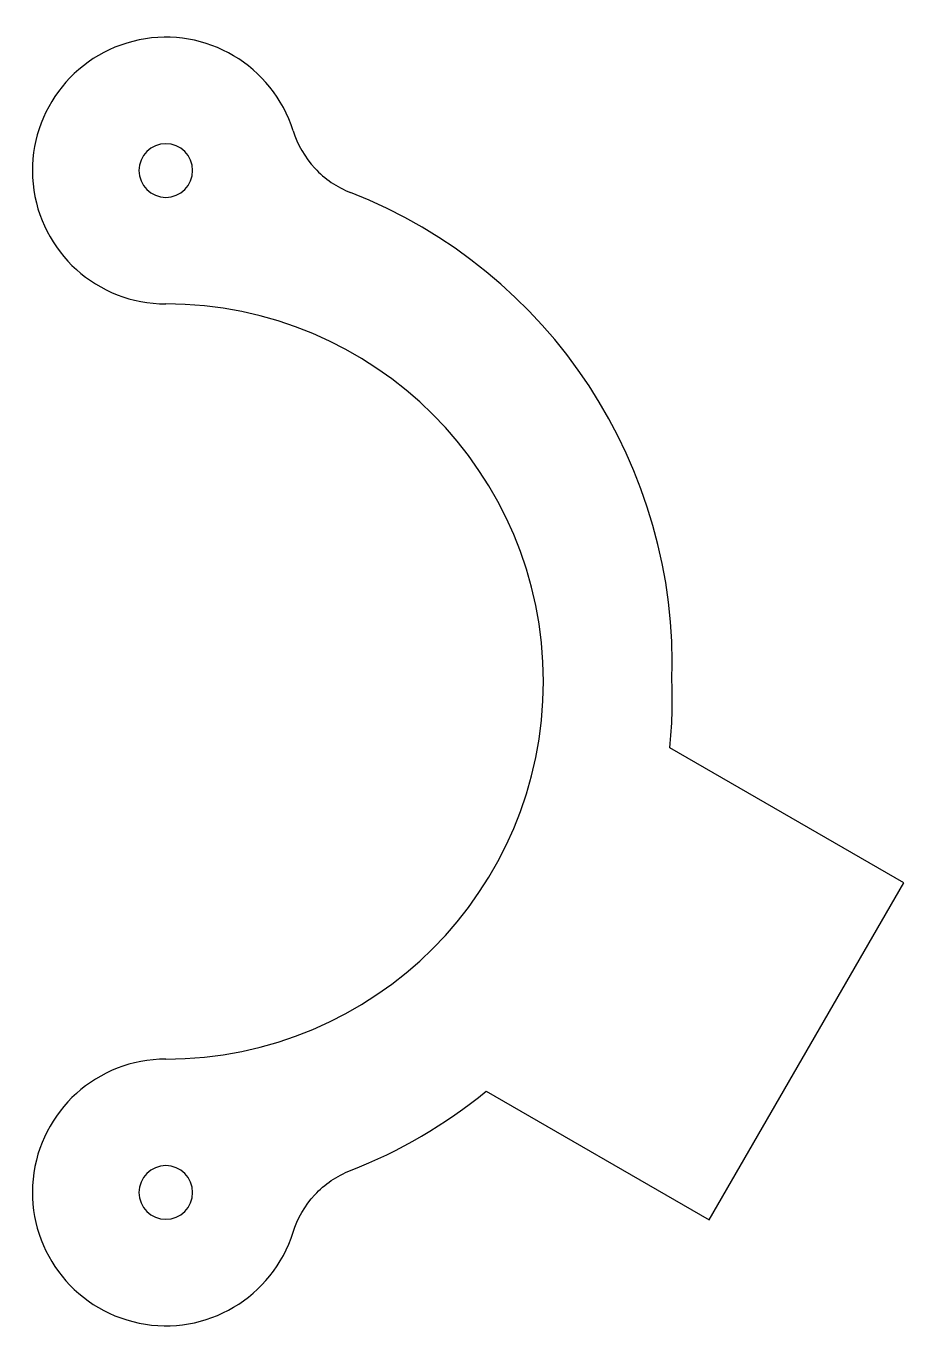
# Model space of a CAD drawing. Extents: x -9.1 to 48.1, y -42.8 to 42.8.
import ezdxf

# ---------------------------------------------------------------- set-up
doc = ezdxf.new("R2010")
doc.units = 0
doc.layers.add('Shape2DView', color=7, linetype='CONTINUOUS')

msp = doc.modelspace()

# ---------------------------------------------------------------- linework, layer by layer
at = {"layer": 'Shape2DView'}
for p, q in [((48.144, -13.132), (32.887, -4.322)), ((35.444, -35.129), (48.144, -13.132)), ((20.902, -26.732), (35.444, -35.129))]:
    msp.add_line(p, q, dxfattribs=at)
for centre, major_axis, start_param, end_param in [((0, 33.337), (0, -8.7), 1.87331, 0), ((0, 33.337), (0, -1.75), 0, 6.28318), ((0, 1.144), (0, -33.04), 1.53615, 2.76826), ((0, 0), (0, -24.638), 1.5708, 3.14159), ((0, -1.144), (0, 33.04), -1.66713, -1.53615), ((0, 0), (0, 24.638), -3.14159, -1.5708), ((0, -33.337), (0, 8.7), -6.28319, -1.87331), ((0, -1.144), (0, 33.04), -2.76826, -2.45665), ((0, -33.337), (0, -1.75), 0, 6.28318)]:
    msp.add_ellipse(centre, major_axis=major_axis, ratio=1, start_param=start_param, end_param=end_param, dxfattribs=at)
for points in [[(8.304, 35.929), (8.583, 35.032), (9.071, 34.188), (9.72, 33.493), (10.367, 32.796), (11.175, 32.25), (12.05, 31.909)], [(8.304, -35.929), (8.583, -35.032), (9.071, -34.188), (9.72, -33.493), (10.367, -32.796), (11.175, -32.25), (12.05, -31.909)]]:
    msp.add_open_spline(points, degree=3, knots=[0, 0, 0, 0, 0.5, 0.5, 0.5, 1, 1, 1, 1], dxfattribs=at)

doc.saveas('drawing.dxf')
